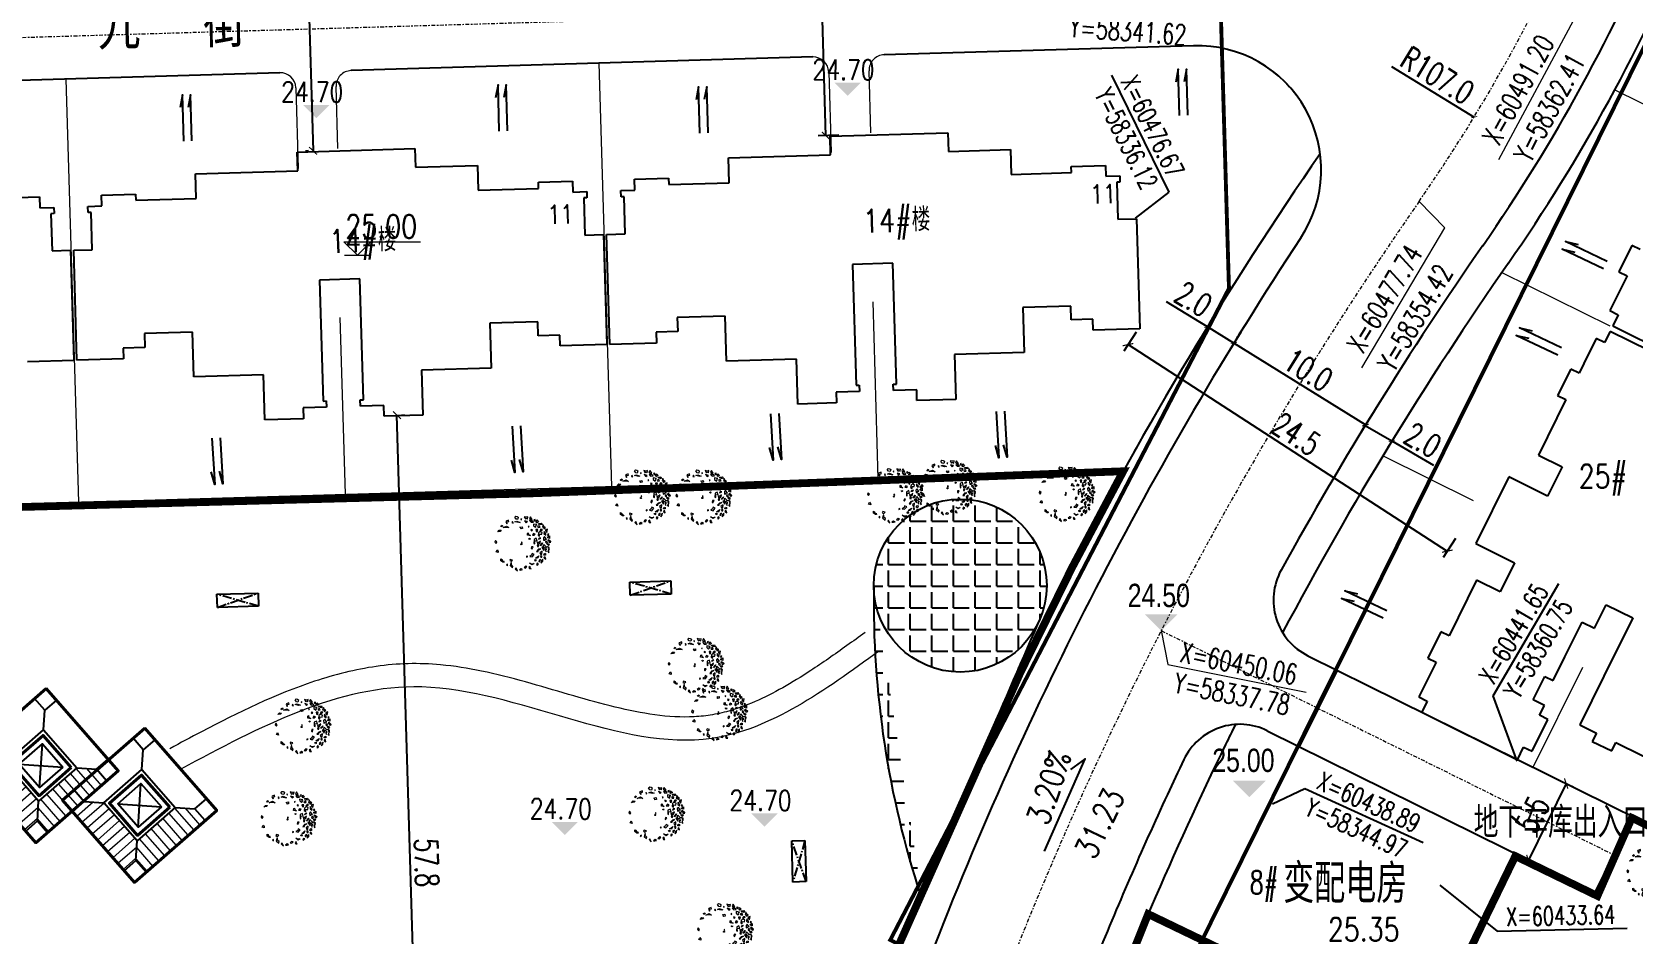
# Model space of a CAD drawing. Header units: inches. Extents: x 393 to 1582, y 246 to 1188.
# Drawn here: x 1228.9 to 1332.2, y 639.7 to 697.9 of the extents above; entities that cross this region are included whole.
import ezdxf

# ---------------------------------------------------------------- set-up
doc = ezdxf.new("R2010")
doc.units = ezdxf.units.IN
doc.header["$MEASUREMENT"] = 0
for name, pattern in [('CENTERX2', [4, 2.5, -0.5, 0.5, -0.5]), ('DASH', [0.35, 0.25, -0.1]), ('DASHED2', [0.375, 0.25, -0.125]), ('DOTE', [2.42, 2, -0.2, 0.02, -0.2])]:
    doc.linetypes.add(name, pattern=pattern)
for name, color, linetype in [('buildcoor', 7, 'Continuous'), ('DIM', 4, 'Continuous'), ('drain', 4, 'Continuous'), ('ELEV', 1, 'Continuous'), ('FRAME', 7, 'Continuous'), ('JZ', 4, 'Continuous'), ('LAWN', 3, 'Continuous'), ('PUB_TEXT', 7, 'Continuous'), ('ROAD-TEXT', 4, 'Continuous'), ('roaddim', 2, 'Continuous'), ('roadradiu', 3, 'Continuous'), ('rod', 1, 'Continuous'), ('YSX', 7, 'Continuous'), ('入口坡道', 6, 'DOTE'), ('公共绿地', 3, 'Continuous'), ('外墙', 42, 'Continuous'), ('建筑层数', 7, 'Continuous'), ('车库边线', 4, 'DOTE')]:
    doc.layers.add(name, color=color, linetype=linetype)
for name, color, linetype, lineweight in [('buildelev', 2, 'Continuous', 20), ('HATCH', 64, 'Continuous', 9), ('jz1', 40, 'Continuous', 40), ('ROAD', 1, 'Continuous', 25), ('ROAD-CENTER', 7, 'CENTERX2', 18), ('ROAD-ZB', 4, 'Continuous', 15), ('walk', 2, 'Continuous', 18), ('围墙', 75, 'FENCELINE1', 15), ('建筑型号', 2, 'Continuous', 18), ('树', 84, 'Continuous', 15)]:
    doc.layers.add(name, color=color, linetype=linetype, lineweight=lineweight)
doc.styles.add('-黑体', font='simhei.ttf', dxfattribs={"width": 0.8})
doc.styles.add('_HZTXT', font='txt.shx', dxfattribs={"width": 0.8, "bigfont": 'hztxt.shx'})
doc.styles.add('DIM_FONT', font='SIMPLEX.shx', dxfattribs={"width": 0.8})
doc.styles.add('FLS', font='', dxfattribs={"width": 0.8})
doc.styles.add('HZ', font='simplex.shx', dxfattribs={"width": 0.7, "bigfont": 'hztxt.shx'})
doc.styles.add('RO', font='romans.shx', dxfattribs={"width": 0.8})
doc.styles.get('FLS').set_extended_font_data('创艺繁隶书')
doc.linetypes.add('FENCELINE1', pattern='A,0.25,-0.1,[133,ltypeshp.shx,S=0.1,R=0,X=-0.1,Y=0],-0.1,1', length=1.45)
doc.dimstyles.new('NORMAL', dxfattribs={"dimtxt": 1.5, "dimasz": 0.3, "dimexe": 0.5, "dimexo": 0.3, "dimgap": 0.3, "dimtad": 1, "dimdec": 1, "dimzin": 1, "dimdsep": 46, "dimtxsty": 'HZ', "dimblk": 'ARCHTICK', "dimcen": 0, "dimclrt": 256, "dimadec": 0, "dimazin": 0, "dimtfac": 1, "dimtdec": 1, "dimtofl": 0, "dimtmove": 0, "dimatfit": 3, "dimldrblk": 'ARCHTICK', "dimfxl": 1, "dimtolj": 2, "dimtzin": 0, "dimarcsym": 0})

# ---------------------------------------------------------------- blocks, each defined once
blk = doc.blocks.new('GPPMTR01')
at = {"color": 0, "linetype": 'ByBlock'}
for points in [[(-0.412, 0.305), (-0.364, 0.304), (-0.367, 0.328), (-0.343, 0.337), (-0.374, 0.364), (-0.382, 0.335)], [(-0.354, 0.404), (-0.335, 0.371), (-0.312, 0.378), (-0.293, 0.408)], [(-0.304, 0.31), (-0.343, 0.272), (-0.298, 0.279)], [(-0.298, 0.355), (-0.259, 0.362), (-0.24, 0.402), (-0.263, 0.4), (-0.275, 0.378)], [(-0.263, 0.454), (-0.27, 0.431), (-0.248, 0.431), (-0.243, 0.447)], [(-0.215, 0.443), (-0.218, 0.456), (-0.242, 0.475), (-0.199, 0.486), (-0.199, 0.449)], [(-0.166, 0.433), (-0.207, 0.386), (-0.18, 0.371), (-0.137, 0.387), (-0.147, 0.409), (-0.165, 0.407)], [(-0.173, 0.469), (-0.151, 0.518), (-0.12, 0.516), (-0.128, 0.487), (-0.144, 0.498), (-0.151, 0.48), (-0.145, 0.47)], [(-0.123, 0.314), (-0.144, 0.295), (-0.135, 0.287), (-0.115, 0.295)], [(-0.127, 0.461), (-0.133, 0.429), (-0.111, 0.428), (-0.096, 0.459)], [(-0.106, 0.53), (-0.073, 0.496), (-0.058, 0.515), (-0.035, 0.504), (-0.038, 0.545), (-0.064, 0.53)], [(-0.079, 0.401), (-0.097, 0.371), (-0.064, 0.359), (-0.049, 0.371)], [(-0.032, 0.317), (-0.058, 0.295), (-0.043, 0.264), (-0.023, 0.291)], [(-0.038, 0.477), (-0.055, 0.454), (-0.043, 0.424), (-0.032, 0.439)], [(0.007, 0.443), (-0.026, 0.412), (-0.02, 0.382), (0.016, 0.352), (0.045, 0.367), (0.01, 0.386), (0.034, 0.42)], [(0.005, 0.559), (-0.005, 0.523), (0.016, 0.511), (0.051, 0.519)], [(0.01, 0.485), (0.042, 0.462), (0.084, 0.477), (0.066, 0.492), (0.042, 0.485)], [(0.084, 0.371), (0.072, 0.344), (0.081, 0.321), (0.084, 0.344)], [(0.105, 0.53), (0.084, 0.519), (0.099, 0.504), (0.114, 0.511)], [(0.158, 0.447), (0.096, 0.443), (0.105, 0.412), (0.146, 0.393), (0.155, 0.416), (0.14, 0.428)], [(0.128, 0.336), (0.137, 0.287), (0.114, 0.272), (0.146, 0.26), (0.158, 0.302)], [(0.131, 0.488), (0.137, 0.5), (0.134, 0.53), (0.173, 0.507), (0.146, 0.481)], [(0.179, 0.477), (0.229, 0.496), (0.25, 0.473), (0.223, 0.458), (0.22, 0.477), (0.202, 0.469), (0.199, 0.458)], [(0.205, 0.439), (0.179, 0.42), (0.194, 0.405), (0.226, 0.416)], [(0.199, 0.291), (0.179, 0.352), (0.211, 0.31)], [(0.214, 0.359), (0.274, 0.374), (0.291, 0.409), (0.282, 0.336), (0.247, 0.333)], [(0.268, 0.45), (0.253, 0.435), (0.241, 0.409), (0.274, 0.428)], [(0.25, 0.325), (0.241, 0.298), (0.312, 0.302), (0.282, 0.329)], [(0.315, 0.416), (0.306, 0.401), (0.318, 0.39), (0.348, 0.393)], [(0.321, 0.363), (0.306, 0.34), (0.327, 0.325), (0.356, 0.325), (0.327, 0.336)], [(0.351, 0.382), (0.348, 0.371), (0.368, 0.355), (0.392, 0.359)], [(0.386, 0.257), (0.368, 0.272), (0.365, 0.287), (0.377, 0.298), (0.401, 0.283)], [(-0.482, 0.014), (-0.506, 0.025), (-0.514, -0.024), (-0.506, -0.036), (-0.464, -0.036), (-0.47, -0.024), (-0.494, -0.017)], [(-0.482, 0.196), (-0.461, 0.207), (-0.432, 0.177), (-0.452, 0.154), (-0.494, 0.15), (-0.5, 0.177)], [(-0.446, 0.071), (-0.432, 0.055), (-0.414, 0.067)], [(-0.417, 0.109), (-0.411, 0.15), (-0.357, 0.188), (-0.369, 0.162)], [(-0.393, 0.241), (-0.408, 0.23), (-0.396, 0.226)], [(-0.283, 0.139), (-0.269, 0.181), (-0.239, 0.166), (-0.248, 0.139), (-0.263, 0.15)], [(-0.215, 0.295), (-0.215, 0.276), (-0.206, 0.283)], [(-0.064, 0.207), (-0.085, 0.184), (-0.115, 0.203), (-0.115, 0.219), (-0.085, 0.207), (-0.052, 0.226)], [(-0.02, 0.033), (-0.035, 0.025), (-0.026, 0.017), (-0.014, 0.021)], [(-0.02, 0.188), (-0.008, 0.192), (0.001, 0.177), (-0.02, 0.169)], [(0.045, 0.295), (0.042, 0.249), (0.105, 0.211), (0.119, 0.219), (0.069, 0.245), (0.096, 0.283)], [(0.152, 0.162), (0.137, 0.139), (0.158, 0.12), (0.176, 0.128), (0.161, 0.143)], [(0.179, 0.272), (0.167, 0.245), (0.185, 0.238), (0.199, 0.253)], [(0.253, 0.268), (0.241, 0.226), (0.259, 0.177), (0.274, 0.203), (0.253, 0.219)], [(0.25, 0.086), (0.271, 0.063), (0.274, 0.021), (0.303, 0.052), (0.285, 0.109)], [(0.303, 0.268), (0.309, 0.219), (0.336, 0.215), (0.351, 0.234)], [(0.348, 0.173), (0.377, 0.128), (0.356, 0.097), (0.354, 0.128)], [(0.401, 0.207), (0.383, 0.219), (0.365, 0.211), (0.368, 0.196), (0.392, 0.192)], [(0.401, 0.078), (0.398, 0.063), (0.374, 0.067), (0.377, 0.09)], [(0.428, 0.025), (0.431, -0.021), (0.377, -0.043), (0.41, -0.013)], [(0.431, 0.26), (0.419, 0.245), (0.436, 0.23), (0.466, 0.249)], [(0.422, 0.166), (0.419, 0.135), (0.439, 0.12), (0.451, 0.139)], [(0.442, 0.203), (0.451, 0.169), (0.487, 0.139), (0.472, 0.181)], [(0.451, 0.074), (0.469, 0.052), (0.484, 0.063), (0.472, 0.093)], [(-0.467, -0.131), (-0.464, -0.157), (-0.482, -0.154), (-0.485, -0.127)], [(-0.437, -0.131), (-0.429, -0.066), (-0.381, -0.04), (-0.408, -0.078)], [(-0.42, -0.26), (-0.432, -0.218), (-0.411, -0.188), (-0.402, -0.214), (-0.411, -0.229)], [(0.17, -0.286), (0.137, -0.317), (0.149, -0.336), (0.176, -0.321)], [(0.256, -0.013), (0.241, -0.028), (0.253, -0.04)], [(0.407, -0.119), (0.389, -0.138), (0.398, -0.176), (0.419, -0.154)], [(0.416, -0.218), (0.389, -0.233), (0.392, -0.271), (0.407, -0.248)], [(0.436, -0.066), (0.442, -0.097), (0.466, -0.097), (0.481, -0.074), (0.46, -0.078)], [(-0.266, -0.366), (-0.304, -0.374), (-0.283, -0.4), (-0.251, -0.393)], [(-0.115, -0.473), (-0.138, -0.438), (-0.106, -0.438), (-0.085, -0.446)], [(0.072, -0.48), (0.042, -0.461), (0.06, -0.45), (0.066, -0.454), (0.096, -0.454), (0.096, -0.438), (0.125, -0.442), (0.114, -0.461)], [(0.188, -0.431), (0.211, -0.423), (0.188, -0.408)], [(0.205, -0.332), (0.199, -0.343), (0.235, -0.378), (0.294, -0.359), (0.274, -0.34), (0.235, -0.351)], [(0.327, -0.305), (0.333, -0.328), (0.389, -0.313)]]:
    blk.add_lwpolyline(points, close=True, dxfattribs=at)
blk.add_circle((0, 0), 0.01, dxfattribs=at)
blk = doc.blocks.new('A$C1C5E2274')
at = {"layer": 'HATCH'}
for p, q in [((4.903, 7.109), (5.142, 6.216)), ((1.591, 6.222), (2.008, 4.664)), ((2.005, 6.333), (2.422, 4.775)), ((2.419, 6.444), (2.836, 4.886)), ((2.833, 6.555), (3.25, 4.997)), ((3.247, 6.666), (3.664, 5.108)), ((3.661, 6.776), (4.078, 5.219)), ((4.075, 6.887), (4.492, 5.33)), ((4.489, 6.998), (4.839, 5.691)), ((5.129, 6.194), (6.04, 6.438)), ((1.177, 6.111), (1.492, 4.934)), ((4.704, 5.192), (6.261, 5.61)), ((4.826, 5.669), (6.151, 6.024)), ((4.814, 4.778), (6.372, 5.196)), ((4.925, 4.364), (6.483, 4.782)), ((5.036, 3.95), (6.594, 4.368)), ((5.147, 3.536), (6.705, 3.954)), ((5.258, 3.122), (6.816, 3.54)), ((5.369, 2.708), (6.927, 3.126)), ((5.879, 2.401), (7.038, 2.712))]:
    blk.add_line(p, q, dxfattribs=at)
at = {"layer": 'JZ'}
for p, q in [((5.195, 6.308), (4.655, 5.373)), ((1.975, 4.655), (1.04, 5.195)), ((6.308, 2.154), (5.373, 2.693)), ((2.693, 1.975), (2.154, 1.04))]:
    blk.add_line(p, q, dxfattribs=at)
for points in [[(4.975, 7.129), (5.796, 7.348), (6.015, 6.528), (5.195, 6.308)], [(0, 5.796), (0.821, 6.015), (1.04, 5.195), (0.22, 4.975)], [(1.975, 4.655), (4.655, 5.373), (5.373, 2.693), (2.693, 1.975)], [(2.634, 4.275), (4.275, 4.715), (4.715, 3.074), (3.074, 2.634)], [(6.308, 2.154), (7.129, 2.374), (7.348, 1.553), (6.528, 1.333)], [(1.333, 0.821), (2.154, 1.04), (2.374, 0.22), (1.553, 0)]]:
    blk.add_lwpolyline(points, close=True, dxfattribs=at)
for points in [[(4.275, 4.715), (3.074, 2.634)], [(4.715, 3.074), (2.634, 4.275)]]:
    blk.add_lwpolyline(points, dxfattribs=at)
at = {"layer": 'jz1'}
for points in [[(1.553, 0), (7.348, 1.553), (5.796, 7.348), (0, 5.796)], [(2.238, 4.504), (4.504, 5.111), (5.111, 2.845), (2.845, 2.238)]]:
    blk.add_lwpolyline(points, close=True, dxfattribs=at)
blk = doc.blocks.new('A$C45DD124F')
at = {"layer": 'YSX', "extrusion": (0, 0, -1), "xscale": 0.8000000000006148, "yscale": 0.7999999999992724, "zscale": -0.8, "rotation": 72.08396600042862}
blk.add_blockref('A$C1C5E2274', (-0.626, -1.182), dxfattribs=at)
blk = doc.blocks.new('bg')
at = {"layer": 'buildelev'}
blk.add_line((403415.903, 597892.095), (403417.408, 597892.095), dxfattribs=at)
blk.add_lwpolyline([(403417.451, 597892.89), (403416.656, 597892.095), (403415.86, 597892.89), (403420.35, 597892.89)], dxfattribs=at)
blk = doc.blocks.new('psss')
at = {"layer": 'drain', "ltscale": 3}
for points in [[(-2.98, 0.53), (0.01, 0.53), (-0.81, 0.71)], [(-2.97, 0), (0, 0), (-0.82, 0.18)]]:
    blk.add_lwpolyline(points, dxfattribs=at)
blk = doc.blocks.new('_ARCHTICK')
at = {"color": 0, "linetype": 'ByBlock', "const_width": 0.15}
blk.add_lwpolyline([(-0.5, -0.5), (0.5, 0.5)], dxfattribs=at)
blk = doc.blocks.new('*D328')
at = {"layer": 'DEFPOINTS', "color": 0, "ltscale": 0.3, "transparency": 16777216}
for p in [(1307.09, 678.79), (1306.49, 677.82), (1315.59, 673.52)]:
    blk.add_point(p, dxfattribs=at)
at = {"layer": 'roaddim', "color": 0, "lineweight": -2, "ltscale": 0.3, "transparency": 16777216}
for p, q in [((1306.93, 678.53), (1306.22, 677.39)), ((1314.99, 672.55), (1306.49, 677.82)), ((1315.43, 673.26), (1314.72, 672.13))]:
    blk.add_line(p, q, dxfattribs=at)
at = {"layer": 'roaddim', "color": 0, "lineweight": -2, "ltscale": 0.3, "transparency": 16777216, "xscale": 0.3, "yscale": 0.3, "zscale": 0.3}
for p, rotation in [((1306.49, 677.82), 148.2138623086865), ((1314.99, 672.55), 328.2138623086864)]:
    blk.add_blockref('_ARCHTICK', p, dxfattribs=dict(at, rotation=rotation))
at = {"layer": 'roaddim', "ltscale": 0.3, "transparency": 16777216, "insert": (1311.29, 676.08), "char_height": 1.5, "attachment_point": 5, "rotation": 328.2139, "style": 'HZ'}
blk.add_mtext('\\A2;10.0', dxfattribs=at)
blk = doc.blocks.new('*D329')
at = {"layer": 'DEFPOINTS', "color": 0, "ltscale": 0.3, "transparency": 16777216}
for p in [(1304.78, 678.86), (1304.78, 678.86), (1306.49, 677.82)]:
    blk.add_point(p, dxfattribs=at)
at = {"layer": 'roaddim', "color": 0, "lineweight": -2, "ltscale": 0.3, "transparency": 16777216}
for p, q in [((1304.78, 678.86), (1302.14, 680.48)), ((1306.49, 677.82), (1304.78, 678.86)), ((1304.94, 679.12), (1305.05, 679.29)), ((1306.65, 678.07), (1306.75, 678.24))]:
    blk.add_line(p, q, dxfattribs=at)
at = {"layer": 'roaddim', "color": 0, "lineweight": -2, "ltscale": 0.3, "transparency": 16777216, "xscale": 0.3, "yscale": 0.3, "zscale": 0.3}
for p, rotation in [((1304.78, 678.86), 148.4804428217216), ((1306.49, 677.82), 328.4804428217216)]:
    blk.add_blockref('_ARCHTICK', p, dxfattribs=dict(at, rotation=rotation))
at = {"layer": 'roaddim', "ltscale": 0.3, "transparency": 16777216, "insert": (1303.88, 680.65), "char_height": 1.5, "attachment_point": 5, "rotation": 328.4804, "style": 'HZ'}
blk.add_mtext('\\A2;2.0', dxfattribs=at)
blk = doc.blocks.new('*D130')
at = {"layer": 'DEFPOINTS', "color": 0, "ltscale": 0.3, "transparency": 16777216}
for p in [(1314.98, 672.54), (1316.68, 671.51), (1316.7, 671.54)]:
    blk.add_point(p, dxfattribs=at)
at = {"layer": 'roaddim', "color": 0, "lineweight": -2, "ltscale": 0.3, "transparency": 16777216}
for p, q in [((1314.97, 672.51), (1316.68, 671.51)), ((1314.83, 672.28), (1314.71, 672.08)), ((1316.68, 671.51), (1319.36, 669.95)), ((1316.55, 671.28), (1316.43, 671.08))]:
    blk.add_line(p, q, dxfattribs=at)
at = {"layer": 'roaddim', "color": 0, "lineweight": -2, "ltscale": 0.3, "transparency": 16777216, "xscale": 0.3, "yscale": 0.3, "zscale": 0.3}
for p, rotation in [((1314.97, 672.51), 149.7499261872998), ((1316.68, 671.51), 329.7499261872998)]:
    blk.add_blockref('_ARCHTICK', p, dxfattribs=dict(at, rotation=rotation))
at = {"layer": 'roaddim', "ltscale": 0.3, "transparency": 16777216, "insert": (1318.68, 671.56), "char_height": 1.5, "attachment_point": 5, "rotation": 329.7499, "style": 'HZ'}
blk.add_mtext('\\A2;2.0', dxfattribs=at)
blk = doc.blocks.new('*D131')
at = {"layer": 'DEFPOINTS', "color": 0, "ltscale": 0.3, "transparency": 16777216}
for p in [(1230.66, 748.14), (1321.99, 692.39)]:
    blk.add_point(p, dxfattribs=at)
at = {"layer": 'roadradiu', "color": 0, "lineweight": -2, "ltscale": 0.3, "transparency": 16777216}
blk.add_line((1316.66, 695.65), (1321.99, 692.39), dxfattribs=at)
at = {"layer": 'roadradiu', "color": 0, "lineweight": -2, "ltscale": 0.3, "transparency": 16777216, "xscale": 0.3, "yscale": 0.3, "zscale": 0.3, "rotation": 328.6042524957106}
blk.add_blockref('_ARCHTICK', (1321.99, 692.39), dxfattribs=at)
at = {"layer": 'roadradiu', "ltscale": 0.3, "transparency": 16777216, "insert": (1319.62, 695.08), "char_height": 1.5, "attachment_point": 5, "rotation": 328.6043, "style": 'HZ'}
blk.add_mtext('\\A2;R107.0', dxfattribs=at)
blk = doc.blocks.new('*D108')
at = {"layer": 'DEFPOINTS', "color": 0, "ltscale": 0.3, "transparency": 16777216}
for p in [(1123.96, 1187.98), (1247.52, 525.41)]:
    blk.add_point(p, dxfattribs=at)
at = {"layer": 'roadradiu', "color": 0, "lineweight": -2, "ltscale": 0.3, "transparency": 16777216}
blk.add_line((1246.34, 531.75), (1247.52, 525.41), dxfattribs=at)
at = {"layer": 'roadradiu', "color": 0, "lineweight": -2, "ltscale": 0.3, "transparency": 16777216, "xscale": 0.3, "yscale": 0.3, "zscale": 0.3, "rotation": 280.5635434118076}
blk.add_blockref('_ARCHTICK', (1247.52, 525.41), dxfattribs=at)
at = {"layer": 'roadradiu', "ltscale": 0.3, "transparency": 16777216, "insert": (1247.9, 529.06), "char_height": 1.5, "attachment_point": 5, "rotation": 280.5635, "style": 'HZ'}
blk.add_mtext('\\A2;R674.0', dxfattribs=at)
blk = doc.blocks.new('*D437')
at = {"layer": 'DEFPOINTS', "color": 0, "ltscale": 0.3, "transparency": 16777216}
for p in [(1327.68, 649.53), (1325.24, 644.6), (1325.49, 644.48)]:
    blk.add_point(p, dxfattribs=at)
at = {"layer": 'roaddim', "color": 0, "lineweight": -2, "ltscale": 0.3, "transparency": 16777216}
for p, q in [((1327.93, 649.41), (1325.49, 644.48)), ((1327.95, 649.4), (1328.38, 649.19)), ((1325.51, 644.47), (1325.94, 644.26))]:
    blk.add_line(p, q, dxfattribs=at)
at = {"layer": 'roaddim', "color": 0, "lineweight": -2, "ltscale": 0.3, "transparency": 16777216, "xscale": 0.5, "yscale": 0.5, "zscale": 0.5}
for p, rotation in [((1327.93, 649.41), 63.6676801708434), ((1325.49, 644.48), 243.6676801708433)]:
    blk.add_blockref('_ARCHTICK', p, dxfattribs=dict(at, rotation=rotation))
at = {"layer": 'roaddim', "ltscale": 0.3, "transparency": 16777216, "insert": (1325.77, 647.41), "char_height": 1.5, "attachment_point": 5, "rotation": 63.6677, "style": 'HZ'}
blk.add_mtext('\\A2;5.5', dxfattribs=at)
blk = doc.blocks.new('*D464')
at = {"layer": 'DEFPOINTS', "color": 0, "ltscale": 0.3, "transparency": 16777216}
for p in [(1246.17, 721.2), (1247.08, 690.22), (1247.08, 690.22)]:
    blk.add_point(p, dxfattribs=at)
at = {"layer": 'DIM', "color": 0, "lineweight": -2, "ltscale": 0.3, "transparency": 16777216}
for p, q in [((1245.87, 721.19), (1245.67, 721.19)), ((1246.17, 721.2), (1247.08, 690.22)), ((1246.78, 690.21), (1246.58, 690.2))]:
    blk.add_line(p, q, dxfattribs=at)
at = {"layer": 'DIM', "color": 0, "lineweight": -2, "ltscale": 0.3, "transparency": 16777216, "xscale": 0.5, "yscale": 0.5, "zscale": 0.5}
for p, rotation in [((1246.17, 721.2), 91.69491534400922), ((1247.08, 690.22), 271.6949153440092)]:
    blk.add_blockref('_ARCHTICK', p, dxfattribs=dict(at, rotation=rotation))
at = {"layer": 'DIM', "ltscale": 0.3, "transparency": 16777216, "insert": (1247.68, 705.74), "char_height": 1.5, "attachment_point": 5, "rotation": 271.6949, "style": 'HZ'}
blk.add_mtext('\\A2;31.0', dxfattribs=at)
blk = doc.blocks.new('*D465')
at = {"layer": 'DEFPOINTS', "color": 0, "ltscale": 0.3, "transparency": 16777216}
for p in [(1279.25, 722.18), (1280.38, 722.21), (1281.3, 691.23)]:
    blk.add_point(p, dxfattribs=at)
at = {"layer": 'DIM', "color": 0, "lineweight": -2, "ltscale": 0.3, "transparency": 16777216}
for p, q in [((1280.08, 722.21), (1278.75, 722.17)), ((1280.17, 691.19), (1279.25, 722.18)), ((1281, 691.22), (1279.67, 691.18))]:
    blk.add_line(p, q, dxfattribs=at)
at = {"layer": 'DIM', "color": 0, "lineweight": -2, "ltscale": 0.3, "transparency": 16777216, "xscale": 0.5, "yscale": 0.5, "zscale": 0.5}
for p, rotation in [((1279.25, 722.18), 91.69491515114625), ((1280.17, 691.19), 271.6949151511462)]:
    blk.add_blockref('_ARCHTICK', p, dxfattribs=dict(at, rotation=rotation))
at = {"layer": 'DIM', "ltscale": 0.3, "transparency": 16777216, "insert": (1280.76, 706.72), "char_height": 1.5, "attachment_point": 5, "rotation": 271.6949, "style": 'HZ'}
blk.add_mtext('\\A2;31.0', dxfattribs=at)
blk = doc.blocks.new('*D468')
at = {"layer": 'DEFPOINTS', "color": 0, "ltscale": 0.3, "transparency": 16777216}
for p in [(1252.49, 673.17), (1252.49, 673.17), (1254.2, 615.39)]:
    blk.add_point(p, dxfattribs=at)
at = {"layer": 'DIM', "color": 0, "lineweight": -2, "ltscale": 0.3, "transparency": 16777216}
for p, q in [((1254.2, 615.39), (1252.49, 673.17)), ((1252.79, 673.18), (1252.99, 673.18)), ((1254.5, 615.4), (1254.7, 615.41))]:
    blk.add_line(p, q, dxfattribs=at)
at = {"layer": 'DIM', "color": 0, "lineweight": -2, "ltscale": 0.3, "transparency": 16777216, "xscale": 0.5, "yscale": 0.5, "zscale": 0.5}
for p, rotation in [((1252.49, 673.17), 91.69491534403431), ((1254.2, 615.39), 271.6949153440343)]:
    blk.add_blockref('_ARCHTICK', p, dxfattribs=dict(at, rotation=rotation))
at = {"layer": 'DIM', "ltscale": 0.3, "transparency": 16777216, "insert": (1254.4, 644.31), "char_height": 1.5, "attachment_point": 5, "rotation": 271.6949, "style": 'HZ'}
blk.add_mtext('\\A2;57.8', dxfattribs=at)
blk = doc.blocks.new('*D486')
at = {"layer": 'DEFPOINTS', "color": 0, "ltscale": 0.3, "transparency": 16777216}
for p in [(1300.35, 678.79), (1320.95, 665.47), (1320.26, 664.4)]:
    blk.add_point(p, dxfattribs=at)
at = {"layer": 'DIM', "color": 0, "lineweight": -2, "ltscale": 0.3, "transparency": 16777216}
for p, q in [((1300.18, 678.53), (1299.38, 677.3)), ((1299.66, 677.72), (1320.26, 664.4)), ((1320.79, 665.22), (1319.99, 663.98))]:
    blk.add_line(p, q, dxfattribs=at)
at = {"layer": 'DIM', "color": 0, "lineweight": -2, "ltscale": 0.3, "transparency": 16777216, "xscale": 0.5, "yscale": 0.5, "zscale": 0.5}
for p, rotation in [((1299.66, 677.72), 147.132824900049), ((1320.26, 664.4), 327.1328249000489)]:
    blk.add_blockref('_ARCHTICK', p, dxfattribs=dict(at, rotation=rotation))
at = {"layer": 'DIM', "ltscale": 0.3, "transparency": 16777216, "insert": (1310.52, 671.95), "char_height": 1.5, "attachment_point": 5, "rotation": 327.1328, "style": 'HZ'}
blk.add_mtext('\\A2;24.5', dxfattribs=at)
blk = doc.blocks.new('*D366')
at = {"layer": 'DEFPOINTS', "color": 0, "ltscale": 0.3, "transparency": 16777216}
for p in [(1186.27, 889.56), (1351.24, 417.56)]:
    blk.add_point(p, dxfattribs=at)
at = {"layer": 'roadradiu', "color": 0, "lineweight": -2, "ltscale": 0.3, "transparency": 16777216}
blk.add_line((1189.23, 881.08), (1186.27, 889.56), dxfattribs=at)
at = {"layer": 'roadradiu', "color": 0, "lineweight": -2, "ltscale": 0.3, "transparency": 16777216, "xscale": 0.5, "yscale": 0.5, "zscale": 0.5, "rotation": 109.2659378040136}
blk.add_blockref('_ARCHTICK', (1186.27, 889.56), dxfattribs=at)
at = {"layer": 'roadradiu', "ltscale": 0.3, "transparency": 16777216, "insert": (1189.26, 884.19), "char_height": 1.5, "attachment_point": 5, "rotation": 289.2659, "style": 'HZ'}
blk.add_mtext('\\A2;R500.0', dxfattribs=at)
blk = doc.blocks.new('*D367')
at = {"layer": 'DEFPOINTS', "color": 0, "ltscale": 0.3, "transparency": 16777216}
for p in [(1102.7, 855.81), (1268.8, 491.93)]:
    blk.add_point(p, dxfattribs=at)
at = {"layer": 'roadradiu', "color": 0, "lineweight": -2, "ltscale": 0.3, "transparency": 16777216}
blk.add_line((1105.54, 849.58), (1102.7, 855.81), dxfattribs=at)
at = {"layer": 'roadradiu', "color": 0, "lineweight": -2, "ltscale": 0.3, "transparency": 16777216, "xscale": 0.5, "yscale": 0.5, "zscale": 0.5, "rotation": 114.5356906864757}
blk.add_blockref('_ARCHTICK', (1102.7, 855.81), dxfattribs=at)
at = {"layer": 'roadradiu', "ltscale": 0.3, "transparency": 16777216, "insert": (1105.28, 852.68), "char_height": 1.5, "attachment_point": 5, "rotation": 294.5357, "style": 'HZ'}
blk.add_mtext('\\A2;R400.0', dxfattribs=at)
blk = doc.blocks.new('*D368')
at = {"layer": 'DEFPOINTS', "color": 0, "ltscale": 0.3, "transparency": 16777216}
for p in [(1082.32, 845.8), (1268.8, 491.93)]:
    blk.add_point(p, dxfattribs=at)
at = {"layer": 'roadradiu', "color": 0, "lineweight": -2, "ltscale": 0.3, "transparency": 16777216}
blk.add_line((1085.51, 839.74), (1082.32, 845.8), dxfattribs=at)
at = {"layer": 'roadradiu', "color": 0, "lineweight": -2, "ltscale": 0.3, "transparency": 16777216, "xscale": 0.5, "yscale": 0.5, "zscale": 0.5, "rotation": 117.7890269071793}
blk.add_blockref('_ARCHTICK', (1082.32, 845.8), dxfattribs=at)
at = {"layer": 'roadradiu', "ltscale": 0.3, "transparency": 16777216, "insert": (1085.08, 842.82), "char_height": 1.5, "attachment_point": 5, "rotation": 297.789, "style": 'HZ'}
blk.add_mtext('\\A2;R400.0', dxfattribs=at)

msp = doc.modelspace()

# ---------------------------------------------------------------- hatches: boundary and pattern name
at = {"layer": 'roaddim', "ltscale": 0.3}
h = msp.add_hatch(dxfattribs=at)
h.set_pattern_fill('ANGLE', color=0, scale=0.2, style=0)
h.set_pattern_definition([(0, (-57036.3478, -59791.6386), (0, 1.397), [1.016, -0.381]), (90, (-57036.3478, -59791.6386), (-1.397, 9e-17), [1.016, -0.381])])
edge = h.paths.add_edge_path()
edge.add_arc((1288.833, 662.18), 5.58, 0, 360)
edge = h.paths.add_edge_path()
edge.add_arc((1344.399, 661.187), 61.152, 179.17435, 198.10375)
edge.add_arc((6664.888, -1663.938), 5852.154, 156.5979366, 156.7910484)

# ---------------------------------------------------------------- linework, layer by layer
at = {"layer": 'buildcoor', "color": 0, "ltscale": 0.3}
for points in [[(1302.306, 687.56), (1298.605, 695.1)], [(1300.136, 685.883), (1302.306, 687.56)], [(1323.215, 655.064), (1327.465, 662.31)], [(1324.769, 650.863), (1323.215, 655.064)], [(1308.991, 648.105), (1311.057, 649.092)], [(1311.057, 649.092), (1318.705, 645.617)], [(1319.778, 642.848), (1323.471, 639.9)], [(1323.471, 639.9), (1331.868, 640.094)]]:
    msp.add_lwpolyline(points, dxfattribs=at)
at = {"layer": 'ELEV', "color": 0}
for points in [[(1280.718, 694.608), (1282.415, 694.608), (1281.567, 693.76)], [(1246.436, 693.178), (1248.133, 693.178), (1247.284, 692.33)], [(1300.739, 660.335), (1302.86, 660.335), (1301.799, 659.274)], [(1306.427, 649.588), (1308.548, 649.588), (1307.488, 648.527)], [(1262.474, 646.94), (1264.171, 646.94), (1263.323, 646.091)], [(1275.36, 647.484), (1277.057, 647.484), (1276.209, 646.636)]]:
    msp.add_solid(points, dxfattribs=at)
at = {"layer": 'ROAD', "color": 0}
for p, q in [((1311.265, 657.658), (1347.377, 639.785)), ((1308.644, 652.818), (1329.773, 642.361))]:
    msp.add_line(p, q, dxfattribs=at)
for centre, radius, start, end in [((1230.658, 748.136), 112, 325.12521, 349.96556), ((1230.658, 748.136), 114, 325.12521, 349.96556), ((1304.124, 689.002), 8, 326.60094, 91.69435), ((1515.343, 549.734), 235, 145.12521, 151.13661), ((1515.343, 549.734), 233, 145.12521, 151.99213), ((1313.039, 661.243), 4, 151.13661, 243.66768), ((1515.343, 549.734), 233, 153.63038, 159.2989), ((1306.87, 649.233), 4, 63.66768, 154.48591), ((1515.343, 549.734), 233, 153.63038, 153.98436), ((1515.343, 549.734), 235, 154.48591, 155.09366), ((1515.343, 549.734), 235, 155.09366, 157.98058)]:
    msp.add_arc(centre, radius, start, end, dxfattribs=at)
at = {"layer": 'ROAD', "color": 0, "linetype": 'Continuous'}
for radius, start, end in [(247, 145.38811, 159.87744), (245, 146.60094, 158.84834)]:
    msp.add_arc((1515.343, 549.734), radius, start, end, dxfattribs=at)
at = {"layer": 'ROAD-CENTER', "color": 5, "ltscale": 0.1}
for p, q in [((1326.428, 700.416), (1204.589, 696.811)), ((1301.799, 659.274), (1330.993, 644.825))]:
    msp.add_line(p, q, dxfattribs=at)
for centre, radius, start, end in [((1230.658, 748.136), 107, 325.12521, 13.09782), ((1515.343, 549.734), 240, 145.12521, 180.8289)]:
    msp.add_arc(centre, radius, start, end, dxfattribs=at)
at = {"layer": 'ROAD-TEXT', "color": 0}
msp.add_lwpolyline([(1294.273, 645.046), (1294.273, 645.046), (1296.895, 651.015), (1295.939, 650.324)], dxfattribs=at)
at = {"layer": 'ROAD-ZB', "color": 0, "ltscale": 0.3}
for points in [[(1328.541, 698.881), (1323.558, 689.639)], [(1318.441, 686.955), (1320.109, 685.252)], [(1314.744, 676.226), (1320.109, 685.252)], [(1301.799, 659.274), (1302.228, 657.081)], [(1302.228, 657.081), (1311.152, 655.297)]]:
    msp.add_lwpolyline(points, dxfattribs=at)
at = {"layer": 'roaddim', "color": 0, "ltscale": 0.3}
msp.add_circle((1288.833, 662.18), 5.58, dxfattribs=at)
for centre, radius, start, end in [((1344.399, 661.187), 61.152, 179.17435, 198.10375), ((3848.488, -452.487), 2786.258, 156.474024, 156.844172)]:
    msp.add_arc(centre, radius, start, end, dxfattribs=at)
at = {"layer": 'rod', "color": 0, "ltscale": 0.3}
for p, q in [((1279.319, 696.272), (1249.532, 695.39)), ((1303.888, 696.998), (1283.917, 696.408)), ((1244.934, 695.254), (1215.147, 694.373))]:
    msp.add_line(p, q, dxfattribs=at)
at = {"layer": 'walk', "color": 0}
for p, q in [((1280.348, 695.302), (1280.502, 690.104)), ((1283.065, 691.38), (1282.947, 695.378)), ((1245.963, 694.284), (1246.117, 689.086)), ((1248.681, 690.363), (1248.562, 694.361))]:
    msp.add_line(p, q, dxfattribs=at)
for centre, start, end in [((1279.349, 695.272), 1.69492, 91.69435), ((1283.947, 695.408), 91.69435, 181.69492)]:
    msp.add_arc(centre, 1, start, end, dxfattribs=at)
at = {"layer": 'walk', "color": 0, "ltscale": 0.3}
for centre, start, end in [((1244.964, 694.255), 1.69492, 91.69435), ((1249.562, 694.391), 91.69435, 181.69492)]:
    msp.add_arc(centre, 1, start, end, dxfattribs=at)
at = {"layer": '入口坡道', "color": 0, "linetype": 'DASH', "ltscale": 300}
for p, q in [((1310.727, 651.79), (1313.167, 656.72)), ((1332.168, 647.2), (1329.76, 642.347))]:
    msp.add_line(p, q, dxfattribs=at)
at = {"layer": '公共绿地', "color": 0, "linetype": 'FENCELINE1', "ltscale": 0.1, "const_width": 0.5}
msp.add_lwpolyline([(1136.416, 718.004, 0.0625213), (1158.247, 703.71), (1159.38, 665.41), (1261.193, 668.128), (1261.193, 668.128), (1299.351, 669.552), (1299.351, 669.552), (1299.351, 669.552), (1296.053, 663.35), (1292.714, 656.571), (1282.875, 634.527)], format="xyb", dxfattribs=at)
msp.add_lwpolyline([(1324.649, 644.735), (1329.946, 642.164), (1332.168, 647.2), (1347.377, 639.785), (1347.873, 631.198), (1346.912, 628.027), (1343.89, 626.667), (1302.957, 627.159), (1297.386, 632.097), (1300.959, 640.995), (1318.688, 632.457), (1324.649, 644.735), (1324.649, 644.735), (1324.649, 644.735)], close=True, dxfattribs=at)
at = {"layer": '围墙', "color": 0, "ltscale": 0.2}
for p, q in [((1279.345, 696.272), (1249.498, 695.389)), ((1303.928, 696.999), (1283.893, 696.407)), ((1244.97, 695.255), (1215.105, 694.371)), ((1265.515, 695.863), (1266.322, 668.575)), ((1231.13, 694.846), (1231.937, 667.557)), ((1331.07, 694.16), (1334.259, 692.582)), ((1323.78, 682.371), (1330.737, 678.927)), ((1283.189, 680.479), (1283.526, 669.084)), ((1248.804, 679.462), (1249.141, 668.066)), ((1316.111, 670.546), (1321.928, 667.666)), ((1159.38, 665.41), (1299.351, 669.552)), ((1325.799, 650.464), (1328.993, 656.917)), ((1332.213, 647.29), (1347.377, 639.785))]:
    msp.add_line(p, q, dxfattribs=at)
msp.add_lwpolyline([(1299.351, 669.552, -0.0244099), (1312.057, 690.033, 0.3852798), (1303.888, 696.998, 4.3182473)], format="xyb", dxfattribs=at)
at = {"layer": '外墙', "color": 2, "ltscale": 0.1}
for p, q in [((1280.436, 691.155), (1288.033, 691.379)), ((1280.472, 689.955), (1280.436, 691.155)), ((1288.033, 691.379), (1288.068, 690.18)), ((1246.051, 690.137), (1253.648, 690.362)), ((1246.087, 688.938), (1246.051, 690.137)), ((1253.648, 690.362), (1253.683, 689.162)), ((1288.068, 690.18), (1292.067, 690.298)), ((1292.067, 690.298), (1292.114, 688.699)), ((1253.683, 689.162), (1257.682, 689.281)), ((1257.682, 689.281), (1257.729, 687.681)), ((1273.875, 689.76), (1280.472, 689.955)), ((1273.922, 688.161), (1273.875, 689.76)), ((1296, 689.214), (1298.199, 689.279)), ((1296.012, 688.814), (1296, 689.214)), ((1298.199, 689.279), (1298.22, 688.579)), ((1239.49, 688.742), (1246.087, 688.938)), ((1239.537, 687.143), (1239.49, 688.742)), ((1261.615, 688.197), (1263.815, 688.262)), ((1261.627, 687.797), (1261.615, 688.197)), ((1263.815, 688.262), (1263.835, 687.562)), ((1267.813, 688.38), (1270.012, 688.445)), ((1267.833, 687.68), (1267.813, 688.38)), ((1270.012, 688.445), (1270.024, 688.045)), ((1270.024, 688.045), (1273.922, 688.161)), ((1292.114, 688.699), (1296.012, 688.814)), ((1298.22, 688.579), (1299.12, 688.606)), ((1299.132, 688.206), (1298.932, 688.2)), ((1298.932, 688.2), (1299.003, 685.801)), ((1299.12, 688.606), (1299.132, 688.206)), ((1227.231, 687.179), (1229.43, 687.244)), ((1229.43, 687.244), (1229.45, 686.545)), ((1233.428, 687.363), (1235.627, 687.428)), ((1233.449, 686.663), (1233.428, 687.363)), ((1235.627, 687.428), (1235.639, 687.028)), ((1235.639, 687.028), (1239.537, 687.143)), ((1257.729, 687.681), (1261.627, 687.797)), ((1263.835, 687.562), (1264.735, 687.589)), ((1264.747, 687.189), (1264.547, 687.183)), ((1264.547, 687.183), (1264.618, 684.784)), ((1264.735, 687.589), (1264.747, 687.189)), ((1266.934, 687.654), (1267.833, 687.68)), ((1266.946, 687.254), (1266.934, 687.654)), ((1267.146, 687.26), (1266.946, 687.254)), ((1267.217, 684.861), (1267.146, 687.26)), ((1229.45, 686.545), (1230.35, 686.571)), ((1230.362, 686.171), (1230.162, 686.165)), ((1230.162, 686.165), (1230.233, 683.766)), ((1230.35, 686.571), (1230.362, 686.171)), ((1232.549, 686.636), (1233.449, 686.663)), ((1232.561, 686.236), (1232.549, 686.636)), ((1232.761, 686.242), (1232.561, 686.236)), ((1232.832, 683.843), (1232.761, 686.242)), ((1266.017, 684.825), (1267.217, 684.861)), ((1299.003, 685.801), (1300.202, 685.837)), ((1300.202, 685.837), (1300.412, 678.74)), ((1231.632, 683.808), (1232.832, 683.843)), ((1264.618, 684.784), (1265.817, 684.819)), ((1265.817, 684.819), (1266.027, 677.722)), ((1266.227, 677.728), (1266.017, 684.825)), ((1332.169, 684.12), (1331.326, 682.417)), ((1332.706, 683.853), (1332.169, 684.12)), ((1230.233, 683.766), (1231.432, 683.802)), ((1231.432, 683.802), (1231.642, 676.705)), ((1231.842, 676.711), (1231.632, 683.808)), ((1284.48, 682.971), (1281.881, 682.894)), ((1281.881, 682.894), (1282.112, 675.097)), ((1284.711, 675.174), (1284.48, 682.971)), ((1250.095, 681.953), (1247.496, 681.876)), ((1247.496, 681.876), (1247.727, 674.08)), ((1250.326, 674.157), (1250.095, 681.953)), ((1331.864, 682.151), (1330.755, 679.91)), ((1331.326, 682.417), (1331.864, 682.151)), ((1295.967, 680.209), (1292.868, 680.117)), ((1292.868, 680.117), (1292.954, 677.219)), ((1295.993, 679.31), (1295.967, 680.209)), ((1330.755, 679.91), (1331.292, 679.644)), ((1261.582, 679.192), (1258.483, 679.1)), ((1258.483, 679.1), (1258.569, 676.201)), ((1261.608, 678.292), (1261.582, 679.192)), ((1273.676, 679.55), (1270.578, 679.458)), ((1270.578, 679.458), (1270.605, 678.558)), ((1273.762, 676.651), (1273.676, 679.55)), ((1297.393, 679.351), (1295.993, 679.31)), ((1297.413, 678.651), (1297.393, 679.351)), ((1300.412, 678.74), (1297.413, 678.651)), ((1331.292, 679.644), (1330.937, 678.927)), ((1330.937, 678.927), (1337.118, 675.868)), ((1239.291, 678.532), (1236.193, 678.44)), ((1236.193, 678.44), (1236.22, 677.541)), ((1239.377, 675.633), (1239.291, 678.532)), ((1263.008, 678.333), (1261.608, 678.292)), ((1263.029, 677.634), (1263.008, 678.333)), ((1266.027, 677.722), (1263.029, 677.634)), ((1269.226, 677.817), (1266.227, 677.728)), ((1270.605, 678.558), (1269.205, 678.517)), ((1269.205, 678.517), (1269.226, 677.817)), ((1329.867, 678.118), (1329.069, 676.504)), ((1330.405, 677.851), (1329.867, 678.118)), ((1330.76, 678.568), (1330.405, 677.851)), ((1336.944, 675.508), (1330.76, 678.568)), ((1231.642, 676.705), (1228.644, 676.616)), ((1234.841, 676.8), (1231.842, 676.711)), ((1236.22, 677.541), (1234.82, 677.499)), ((1234.82, 677.499), (1234.841, 676.8)), ((1278.26, 676.784), (1273.762, 676.651)), ((1278.346, 673.885), (1278.26, 676.784)), ((1292.954, 677.219), (1288.456, 677.086)), ((1288.456, 677.086), (1288.542, 674.187)), ((1243.875, 675.766), (1239.377, 675.633)), ((1243.961, 672.868), (1243.875, 675.766)), ((1258.569, 676.201), (1254.071, 676.068)), ((1254.071, 676.068), (1254.157, 673.169)), ((1328.221, 676.143), (1327.378, 674.44)), ((1328.758, 675.877), (1328.221, 676.143)), ((1329.069, 676.504), (1328.758, 675.877)), ((1282.324, 674.703), (1280.824, 674.659)), ((1280.824, 674.659), (1280.845, 673.959)), ((1282.112, 675.097), (1282.312, 675.103)), ((1282.312, 675.103), (1282.324, 674.703)), ((1284.511, 675.168), (1284.711, 675.174)), ((1284.523, 674.768), (1284.511, 675.168)), ((1286.022, 674.813), (1284.523, 674.768)), ((1286.043, 674.113), (1286.022, 674.813)), ((1247.939, 673.686), (1246.439, 673.641)), ((1246.439, 673.641), (1246.46, 672.942)), ((1247.727, 674.08), (1247.927, 674.086)), ((1247.927, 674.086), (1247.939, 673.686)), ((1250.126, 674.151), (1250.326, 674.157)), ((1250.138, 673.751), (1250.126, 674.151)), ((1251.637, 673.795), (1250.138, 673.751)), ((1251.658, 673.095), (1251.637, 673.795)), ((1280.845, 673.959), (1278.346, 673.885)), ((1288.542, 674.187), (1286.043, 674.113)), ((1327.916, 674.174), (1326.141, 670.589)), ((1327.378, 674.44), (1327.916, 674.174)), ((1246.46, 672.942), (1243.961, 672.868)), ((1254.157, 673.169), (1251.658, 673.095)), ((1326.141, 670.589), (1327.665, 669.835)), ((1327.665, 669.835), (1326.733, 667.953)), ((1324.224, 669.195), (1322.095, 664.893)), ((1326.733, 667.953), (1324.224, 669.195)), ((1322.095, 664.893), (1323.081, 664.405)), ((1323.081, 664.405), (1324.604, 663.651)), ((1324.604, 663.651), (1323.673, 661.769)), ((1322.149, 662.523), (1320.375, 658.938)), ((1323.673, 661.769), (1322.149, 662.523)), ((1329.764, 659.423), (1330.519, 660.947)), ((1332.221, 660.104), (1330.358, 656.34)), ((1330.519, 660.947), (1332.221, 660.104)), ((1319.837, 659.204), (1318.994, 657.501)), ((1320.375, 658.938), (1319.837, 659.204)), ((1327.849, 657.582), (1328.958, 659.823)), ((1328.958, 659.823), (1329.764, 659.423)), ((1319.532, 657.235), (1318.423, 654.995)), ((1318.994, 657.501), (1319.532, 657.235)), ((1327.095, 656.058), (1327.849, 657.582)), ((1325.803, 654.801), (1326.557, 656.325)), ((1326.557, 656.325), (1327.095, 656.058)), ((1330.358, 656.34), (1328.806, 653.203)), ((1318.423, 654.995), (1318.961, 654.728)), ((1318.961, 654.728), (1318.606, 654.011)), ((1318.606, 654.011), (1324.787, 650.952)), ((1326.52, 654.446), (1325.803, 654.801)), ((1326.21, 653.819), (1326.52, 654.446)), ((1325.727, 651.491), (1326.747, 653.553)), ((1326.747, 653.553), (1326.21, 653.819)), ((1328.806, 653.203), (1329.881, 652.671)), ((1329.881, 652.671), (1329.615, 652.133)), ((1329.615, 652.133), (1330.87, 651.512)), ((1330.87, 651.512), (1331.136, 652.05)), ((1331.136, 652.05), (1336.155, 649.566)), ((1324.787, 650.952), (1325.186, 651.759)), ((1325.186, 651.759), (1325.727, 651.491))]:
    msp.add_line(p, q, dxfattribs=at)
at = {"layer": '树', "color": 0}
msp.add_lwpolyline([(1300.959, 640.995), (1318.813, 632.499), (1324.759, 644.842)], dxfattribs=at)
msp.add_open_spline([(1282.701, 659.163), (1282.305, 658.875), (1281.911, 658.589), (1280.734, 657.745), (1279.957, 657.2), (1277.973, 655.903), (1276.775, 655.211), (1274.972, 654.429), (1274.355, 654.209), (1273.347, 653.941), (1272.954, 653.86), (1272.168, 653.748), (1271.767, 653.717), (1270.537, 653.687), (1269.683, 653.756), (1267.14, 654.143), (1265.378, 654.63), (1261.739, 655.693), (1259.862, 656.268), (1257.072, 656.844), (1256.192, 656.987), (1254.61, 657.134), (1253.907, 657.159), (1252.52, 657.122), (1251.834, 657.061), (1249.798, 656.772), (1248.473, 656.437), (1244.662, 655.177), (1242.25, 653.993), (1239.198, 652.392), (1238.511, 652.024), (1237.829, 651.659)], degree=3, knots=[0, 0, 0, 0, 1.3763139, 1.3763139, 4.1289418, 4.1289418, 8.4513977, 8.4513977, 10.727006, 10.727006, 12.1928508, 12.1928508, 13.6586956, 13.6586956, 16.5903851, 16.5903851, 22.0848928, 22.0848928, 27.5794005, 27.5794005, 30.070891, 30.070891, 32.0174993, 32.0174993, 33.9641076, 33.9641076, 37.8573241, 37.8573241, 45.3927692, 45.3927692, 47.5965335, 47.5965335, 47.5965335, 47.5965335], dxfattribs=at)
msp.add_spline([(1283.582, 657.948), (1272.808, 652.324), (1254.091, 655.641), (1238.537, 650.336)], degree=3, dxfattribs=at)
at = {"layer": '车库边线', "color": 0, "linetype": 'DASHED2', "const_width": 0.25}
msp.add_lwpolyline([(1236.551, 626.976), (1236.55, 626.976), (1236.373, 632.974), (1281.713, 634.315), (1283.603, 637.949), (1284.489, 637.491), (1285.202, 638.866), (1284.318, 639.324), (1306.172, 681.347), (1305.53, 703.05), (1305.53, 703.05), (1282.14, 702.358), (1281.904, 710.354), (1321.886, 711.537), (1328.024, 730.635), (1328.004, 731.327), (1328.904, 731.353), (1328.858, 732.903), (1327.958, 732.876), (1326.788, 772.419)], dxfattribs=at)
msp.add_lwpolyline([(1420.839, 732.576), (1385.32, 732.587), (1385.345, 713.996), (1376.09, 713.999), (1376.09, 732.587), (1350.595, 732.576), (1350.595, 732.576), (1350.595, 732.576), (1350.595, 732.576), (1291.935, 614.048), (1291.935, 614.048), (1291.935, 614.048), (1291.935, 581.006), (1420.841, 581.004), (1420.841, 581.004)], close=True, dxfattribs=at)
at = {"layer": '车库边线', "color": 0, "ltscale": 100}
for points, elevation in [([(1267.516, 662.408), (1270.164, 662.486), (1270.19, 661.636), (1267.541, 661.558)], -0.346), ([(1240.877, 661.619), (1243.526, 661.698), (1243.551, 660.848), (1240.902, 660.77)], 0.881)]:
    msp.add_lwpolyline(points, close=True, dxfattribs=dict(at, elevation=elevation))
at = {"layer": '车库边线', "color": 0, "ltscale": 0.3}
for points, elevation in [([(1270.19, 661.636), (1267.516, 662.408)], -0.346), ([(1267.541, 661.558), (1270.164, 662.486)], -0.346), ([(1243.551, 660.848), (1240.877, 661.619)], 0.881), ([(1240.902, 660.77), (1243.526, 661.698)], 0.881)]:
    msp.add_lwpolyline(points, dxfattribs=dict(at, elevation=elevation))
at = {"layer": '车库边线', "color": 0, "ltscale": 100}
msp.add_lwpolyline([(1277.964, 645.709), (1278.814, 645.734), (1278.892, 643.086), (1278.042, 643.06)], close=True, dxfattribs=at)
at = {"layer": '车库边线', "color": 0, "ltscale": 0.3}
for points in [[(1278.892, 643.086), (1277.964, 645.709)], [(1278.814, 645.734), (1278.042, 643.06)]]:
    msp.add_lwpolyline(points, dxfattribs=at)

# ---------------------------------------------------------------- block references
at = {"layer": 'buildelev', "color": 0, "linetype": 'Continuous', "xscale": 1.099999999998545, "yscale": 1.099999999998545, "zscale": 1.1}
msp.add_blockref('bg', (-442508.383, -656997.825), dxfattribs=at)
at = {"layer": 'LAWN', "color": 0, "extrusion": (0, 0, -1), "xscale": 1.469664000028643, "yscale": 1.469663999858312, "zscale": -1.469664, "rotation": 225.9211086577906}
for p in [(-1229.611, 655.805), (-1235.965, 653.25)]:
    msp.add_blockref('A$C45DD124F', p, dxfattribs=at)
at = {"layer": 'ROAD', "color": 0, "rotation": 91.62464345549249}
for p in [(1303.429, 695.484), (1259.54, 694.472), (1272.477, 694.346), (1239.179, 693.839)]:
    msp.add_blockref('psss', p, dxfattribs=at)
at = {"layer": 'ROAD', "color": 0, "xscale": -1}
for p, rotation in [((1327.663, 683.878), 334.5199021949129), ((1324.699, 678.318), 334.5199021949129), ((1260.629, 669.507), 93.3095437502972), ((1277.291, 670.319), 93.3095437502972), ((1291.854, 670.455), 93.3095437502972), ((1241.257, 668.74), 93.3095437502972), ((1313.438, 661.354), 334.5199021949129)]:
    msp.add_blockref('psss', p, dxfattribs=dict(at, rotation=rotation))
at = {"layer": '树', "xscale": 3.485684247348809, "yscale": 3.485684247345489, "zscale": 3.485684247348809, "rotation": 300.5404110417522}
for p in [(1284.546, 667.921), (1288.006, 668.453), (1295.619, 668.027), (1268.231, 667.827), (1272.19, 667.827), (1260.512, 664.843), (1271.682, 656.979), (1273.204, 653.904), (1246.336, 653.058), (1269.152, 647.378), (1245.42, 647.095), (1333.537, 643.602), (1273.588, 639.853)]:
    msp.add_blockref('GPPMTR01', p, dxfattribs=at)

# ---------------------------------------------------------------- texts
at = {"color": 0, "lineweight": -3, "style": 'HZ', "width": 0.7}
msp.add_text('8#', height=1.5, dxfattribs=at).set_placement((1307.515, 642.293))
at = {"layer": 'buildcoor', "color": 0, "ltscale": 0.3, "style": 'HZ', "width": 0.7}
for s, rotation, p in [('Y=58336.12', 296.15, (1297.469, 693.874)), ('X=60476.67', 296.15, (1299.138, 694.694)), ('X=60441.65', 59.6, (1323.26, 655.734)), ('Y=58360.75', 59.6, (1324.864, 654.792)), ('X=60438.89', 335.56453, (1311.728, 649.117)), ('Y=58344.97', 335.56453, (1310.958, 647.423)), ('X=60433.64', 1.32, (1324.063, 640.214))]:
    msp.add_text(s, height=1.2, rotation=rotation, dxfattribs=at).set_placement(p)
at = {"layer": 'buildelev', "color": 0, "style": 'RO', "width": 0.8}
for s, p in [('25.00', (1249.161, 684.587)), ('25.35', (1312.553, 639.258))]:
    msp.add_text(s, height=1.5, dxfattribs=at).set_placement(p)
at = {"layer": 'ELEV', "color": 0, "style": 'DIM_FONT', "width": 0.8}
for p in [(1279.297, 694.81), (1245.015, 693.38), (1273.939, 647.686), (1261.053, 647.142)]:
    msp.add_text('24.70', height=1.3, rotation=359.67116, dxfattribs=at).set_placement(p)
at = {"layer": 'ELEV', "color": 0, "style": 'FLS', "width": 0.8}
for s, p in [('24.50', (1299.638, 660.796)), ('25.00', (1305.096, 650.159))]:
    msp.add_text(s, height=1.5, dxfattribs=at).set_placement(p)
at = {"layer": 'FRAME', "color": 0, "style": '_HZTXT', "width": 0.8}
msp.add_text('地下车库出入口', height=2, dxfattribs=at).set_placement((1321.96, 645.915))
at = {"layer": 'PUB_TEXT', "color": 0, "width": 0.8}
for s, rotation, style, p in [('九   街', 1.23375, '-黑体', (1233.209, 697.003)), ('变配电房', 359.86732, '_HZTXT', (1309.673, 641.716))]:
    msp.add_text(s, height=2.5, rotation=rotation, dxfattribs=dict(at, style=style)).set_placement(p)
at = {"layer": 'ROAD-TEXT', "color": 0, "style": 'DIM_FONT', "width": 0.8}
for s, rotation, p in [('3.20%', 71.65316, (1294.499, 646.632)), ('31.23', 64.79118, (1297.521, 644.435))]:
    msp.add_text(s, height=1.5, rotation=rotation, dxfattribs=at).set_placement(p)
at = {"layer": 'ROAD-ZB', "color": 0, "ltscale": 0.3, "style": 'HZ', "width": 0.7}
for s, rotation, p in [('Y=58341.62', 355.97, (1295.834, 697.569)), ('X=60491.20', 61.67272, (1323.584, 690.477)), ('Y=58362.41', 61.67272, (1325.631, 689.374)), ('X=60477.74', 59.27487, (1314.805, 677.062)), ('Y=58354.42', 59.27487, (1316.804, 675.874)), ('X=60450.06', 348.69, (1302.929, 657.272)), ('Y=58337.78', 348.69, (1302.534, 655.296))]:
    msp.add_text(s, height=1.3, rotation=rotation, dxfattribs=at).set_placement(p)
at = {"layer": '建筑型号', "color": 0, "style": '_HZTXT', "width": 0.8}
for p in [(1282.588, 684.927), (1248.143, 683.627)]:
    msp.add_text('14#楼', height=1.5, rotation=1.71144, dxfattribs=at).set_placement(p)
msp.add_text('25#', height=1.5, dxfattribs=at).set_placement((1328.735, 668.487, -0.937))
at = {"layer": '建筑层数', "color": 0, "style": 'DIM_FONT', "width": 0.8}
for p in [(1297.245, 686.814), (1262.231, 685.494)]:
    msp.add_text('11', height=1.2, rotation=1.69492, dxfattribs=at).set_placement(p)

# ---------------------------------------------------------------- dimensions: what is measured, and where the dimension line sits
at = {"layer": 'DIM', "color": 0, "ltscale": 0.3}
for p1, p2, distance, picture, middle in [((1281.297, 691.228), (1280.38, 722.214), 1.128, '*D465', (1280.761, 706.719)), ((1246.167, 721.202), (1247.084, 690.215), 0, '*D464', (1247.675, 705.74)), ((1254.201, 615.393), (1252.491, 673.168), 0, '*D468', (1254.396, 644.311))]:
    dim = msp.add_aligned_dim(p1=p1, p2=p2, distance=distance, dimstyle='NORMAL', override={"dimasz": 0.5, "dimzin": 0}, dxfattribs=at)
    dim.commit()
    dim.dimension.update_dxf_attribs({"geometry": picture, "text_midpoint": middle})
dim = msp.add_linear_dim(base=(1320.264, 664.404), p1=(1300.346, 678.786), p2=(1320.953, 665.471), angle=327.13282, dimstyle='NORMAL', override={"dimasz": 0.5, "dimzin": 0}, dxfattribs=at)
dim.commit()
dim.dimension.update_dxf_attribs({"geometry": '*D486', "text_midpoint": (1309.952, 671.067), "dimtype": 161})
at = {"layer": 'roaddim', "color": 0, "ltscale": 0.3}
for p1, p2, distance, override, picture, middle in [((1306.49, 677.817), (1304.785, 678.863), 0, {"dimzin": 0}, '*D329', (1303.885, 680.646)), ((1315.588, 673.52), (1307.088, 678.787), 1.14, {"dimzin": 0}, '*D328', (1311.291, 676.077)), ((1314.983, 672.543), (1316.702, 671.541), -0.033, {"dimzin": 0}, '*D130', (1318.682, 671.563)), ((1327.683, 649.532), (1325.244, 644.602), 0.276, {"dimasz": 0.5, "dimzin": 0}, '*D437', (1325.77, 647.41))]:
    dim = msp.add_aligned_dim(p1=p1, p2=p2, distance=distance, dimstyle='NORMAL', override=override, dxfattribs=at)
    dim.commit()
    dim.dimension.update_dxf_attribs({"geometry": picture, "text_midpoint": middle})
at = {"layer": 'roadradiu', "color": 0, "ltscale": 0.3}
for center, mpoint, override, picture, middle in [((1123.957, 1187.983), (1247.519, 525.406), {"dimzin": 0}, '*D108', (1246.873, 528.871)), ((1351.243, 417.562), (1186.267, 889.56), {"dimasz": 0.5, "dimzin": 0}, '*D366', (1188.265, 883.843)), ((1268.804, 491.93), (1102.7, 855.811), {"dimasz": 0.5, "dimzin": 0}, '*D367', (1104.33, 852.24)), ((1268.804, 491.93), (1082.317, 845.798), {"dimasz": 0.5, "dimzin": 0}, '*D368', (1084.147, 842.326)), ((1230.658, 748.136), (1321.992, 692.395), {"dimzin": 0}, '*D131', (1319.068, 694.179))]:
    dim = msp.add_radius_dim(center=center, mpoint=mpoint, dimstyle='NORMAL', override=override, dxfattribs=at)
    dim.commit()
    dim.dimension.update_dxf_attribs({"geometry": picture, "text_midpoint": middle, "dimtype": 164})

doc.saveas('drawing.dxf')
